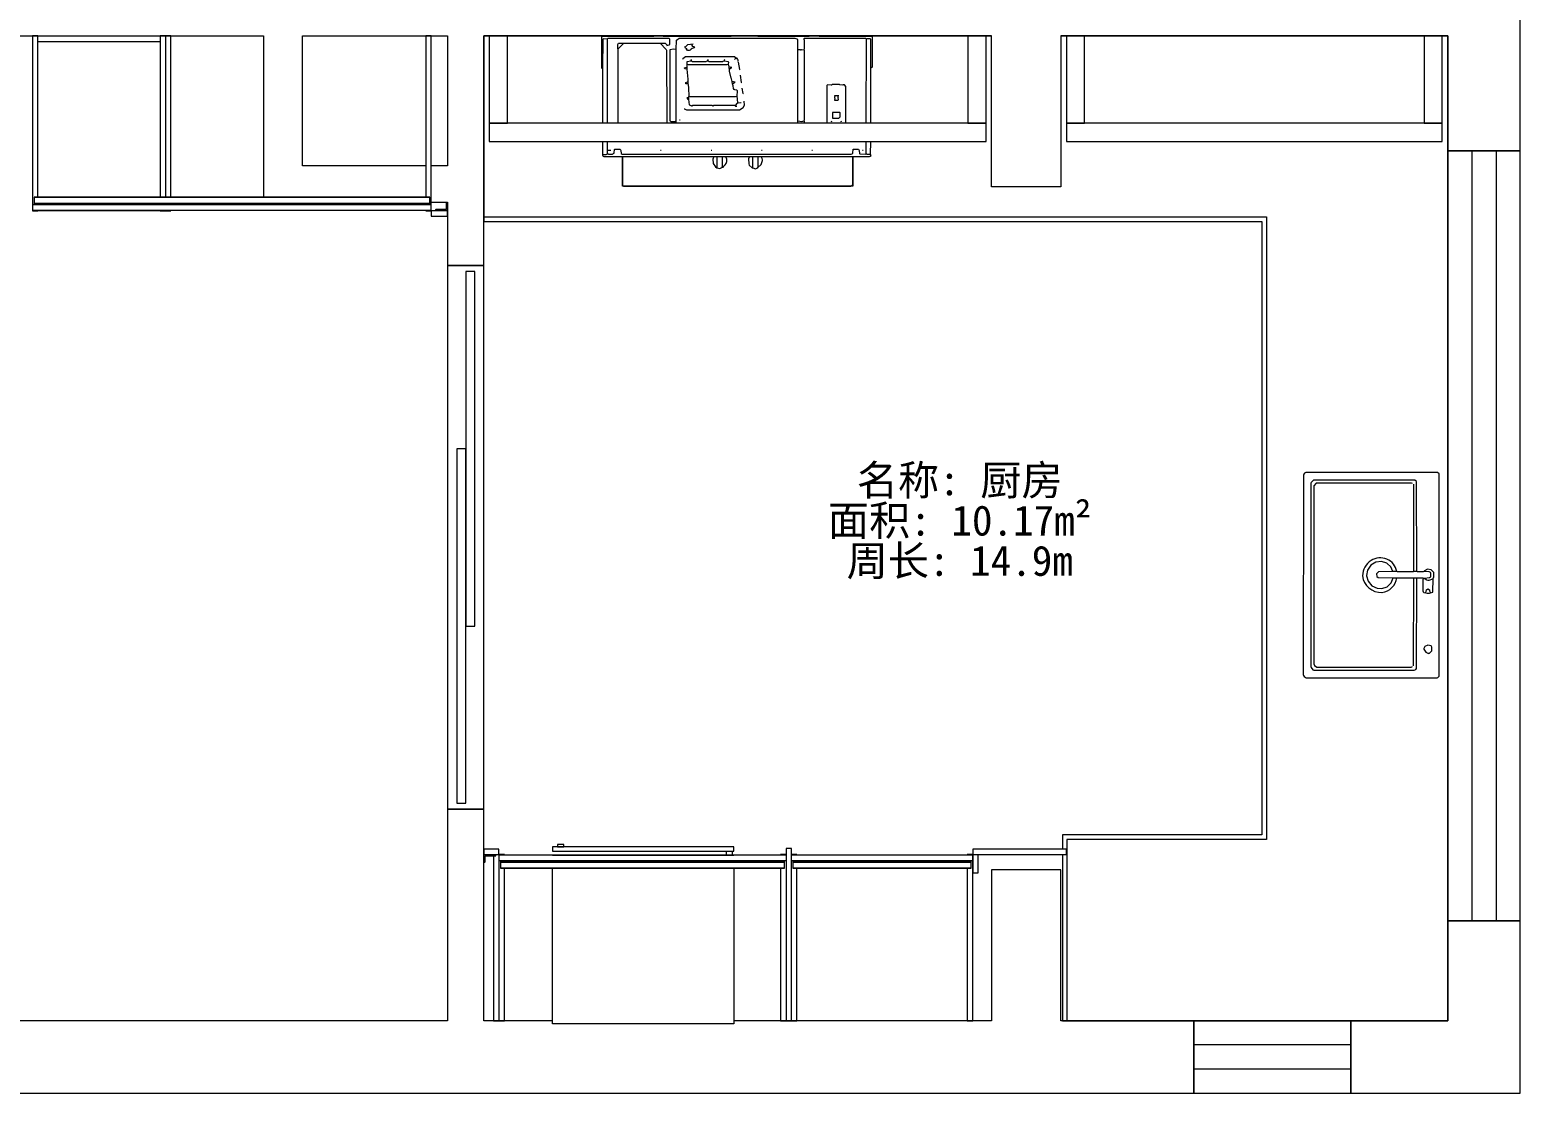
# Model space of a CAD drawing. Header units: millimetres. Extents: x 51796 to 66206, y 23248 to 37834.
# Drawn here: x 61273 to 66206, y 26893 to 30413 of the extents above; entities that cross this region are included whole.
import ezdxf

# ---------------------------------------------------------------- set-up
doc = ezdxf.new("R2010")
doc.units = ezdxf.units.MM
doc.header["$LTSCALE"] = 1000
doc.linetypes.add('ACAD_ISO07W100', pattern=[3, 0, -3])
for name, color, linetype, lineweight in [('BS-非承重墙', 255, 'CONTINUOUS', 13), ('DS-定制五金', 2, 'CONTINUOUS', 13), ('DS-定制台面', 4, 'CONTINUOUS', 13), ('DS-定制柜体', 4, 'CONTINUOUS', 13), ('DS-电器', 4, 'CONTINUOUS', 13), ('DS-门窗', 255, 'CONTINUOUS', 13), ('SH-文字标注', 2, 'CONTINUOUS', 13)]:
    doc.layers.add(name, color=color, linetype=linetype, lineweight=lineweight)
doc.styles.add('T_14_SimSun', font='', dxfattribs={"height": 125})
doc.styles.get('T_14_SimSun').set_extended_font_data('SimSun')

# ---------------------------------------------------------------- blocks, each defined once
blk = doc.blocks.new('ARCHITECTURE_297a8d36484a726db84e6471e118b054_82538b70600647929502c6bb6423f347')
at = {"layer": 'DS-门窗', "color": 8, "linetype": 'Continuous'}
for p, q in [((3775, -908), (3655, -908)), ((3655, -908), (3655, -2708)), ((3775, -2708), (3775, -908)), ((3655, -2708), (3775, -2708))]:
    blk.add_line(p, q, dxfattribs=at)
blk = doc.blocks.new('DOOR_faa67762d33bd32d73e0d1cabc2d6360_d01cc54c234b42ada8ae57349885f7fc')
at = {"layer": 'DS-门窗', "color": 60, "linetype": 'Continuous'}
for p, q in [((3775, -908), (3655, -908)), ((3655, -908), (3655, -2708)), ((3745, -928), (3715, -928)), ((3715, -928), (3715, -2101.3)), ((3745, -2101.3), (3745, -928)), ((3775, -2708), (3775, -908)), ((3715, -1514.7), (3685, -1514.7)), ((3685, -1514.7), (3685, -2688)), ((3715, -2688), (3715, -1514.7)), ((3715, -2101.3), (3745, -2101.3)), ((3655, -2708), (3775, -2708)), ((3685, -2688), (3715, -2688))]:
    blk.add_line(p, q, dxfattribs=at)
blk = doc.blocks.new('CUMSTOM_a71d953df61382ae56deecf399d9a329_a3a4a9ce98674284ae85eb608491d9569f7c4446-f0e5-49e9-980f-77b418fdae54')
at = {"layer": 'DS-门窗', "color": 60, "linetype": 'Continuous'}
for p, q in [((6125.00025, -3408), (6125.00025, -3648)), ((6644.99975, -3648), (6644.99975, -3408)), ((6644.99975, -3488), (6125.00025, -3488)), ((6644.99975, -3568), (6125.00025, -3568)), ((6125.00025, -3648), (6644.99975, -3648))]:
    blk.add_line(p, q, dxfattribs=at)
blk = doc.blocks.new('CUMSTOM_c12c281b55db85358950fe389fbfdccb_a321b8aa7cc24fa68e679ab8e99421a17b7f139a-045b-47c1-bff3-6260331341ab')
at = {"layer": 'DS-门窗', "color": 60, "linetype": 'Continuous'}
for p, q in [((7205, -528.1), (6965, -528.1)), ((7045, -528.1), (7045, -3077.5)), ((7125, -528.1), (7125, -3077.5)), ((7205, -3077.5), (7205, -528.1)), ((6965, -3077.5), (7205, -3077.5))]:
    blk.add_line(p, q, dxfattribs=at)
blk = doc.blocks.new('CUMSTOM_0509d531e73d86f7bbf4f1f274f07175_13f044e5f8224932a8d7ebe7af47588f')
at = {"layer": 'DS-定制柜体', "color": 134, "linetype": 'Continuous'}
for p, q in [((6965, -1159), (6965, -1159)), ((6965, -1547), (6965, -1547))]:
    blk.add_line(p, q, dxfattribs=at)
blk = doc.blocks.new('CUMSTOM_0754e46642135ef27e266944d2520e7d_89340a3fb96a446b97e79df1e114fb11')
at = {"layer": 'DS-定制柜体', "color": 134, "linetype": 'Continuous'}
for p, q in [((6965, -2858), (6965, -2858)), ((6405, -3408), (6405, -3408)), ((6423, -3408), (6423, -3408)), ((6947, -3408), (6947, -3408))]:
    blk.add_line(p, q, dxfattribs=at)
at = {"layer": 'DS-定制柜体', "color": 251, "linetype": 'Continuous'}
for p, q in [((6965, -2879), (6965, -2879)), ((6965, -2881.5), (6965, -2881.5)), ((6965, -2883.3), (6965, -2883.3)), ((6965, -2884), (6965, -2884))]:
    blk.add_line(p, q, dxfattribs=at)
blk = doc.blocks.new('CUMSTOM_43b3b0f5eb890e5c4cd4014746dcf0d2_feb9c54b9a454d7faa1ce9fbbd748d37')
at = {"layer": 'DS-定制柜体', "color": 134, "linetype": 'Continuous'}
for p, q in [((5703, -3408), (5703, -3408)), ((5721, -3408), (5721, -3408)), ((6285, -3408), (6285, -3408)), ((6303, -3408), (6303, -3408))]:
    blk.add_line(p, q, dxfattribs=at)
blk = doc.blocks.new('CUMSTOM_a5bb2e54f10267d712a3c01f57122444_459451eadaa54ec6bbfb5c4cb8b8187f')
at = {"layer": 'DS-定制柜体', "color": 134, "linetype": 'Continuous'}
for p, q in [((6965, -2413), (6965, -2413)), ((6965, -2431), (6965, -2431)), ((6965, -2839), (6965, -2839)), ((6965, -2857), (6965, -2857))]:
    blk.add_line(p, q, dxfattribs=at)
blk = doc.blocks.new('CUMSTOM_f7a3957de8c07b231f88df8e0427984b_2eb33c46b5f84a8c8d0b0f7a4e4357fe')
at = {"layer": 'DS-定制柜体', "color": 134, "linetype": 'Continuous'}
for p, q in [((6321, -3408), (6321, -3408)), ((6729, -3408), (6729, -3408)), ((6747, -3408), (6747, -3408))]:
    blk.add_line(p, q, dxfattribs=at)
blk = doc.blocks.new('CUMSTOM_3c1ca60521659a5f1d5e26d2dec0e32c_9d316097793c42f9a73e2bfdb4b951b9')
at = {"layer": 'DS-定制柜体', "color": 134, "linetype": 'Continuous'}
for p, q in [((6965, -697), (6965, -697)), ((6965, -715), (6965, -715)), ((6965, -1123), (6965, -1123)), ((6965, -1141), (6965, -1141))]:
    blk.add_line(p, q, dxfattribs=at)
blk = doc.blocks.new('CUMSTOM_e5c36dadc03166232a572562e0c93c21_491f0ae602884e22a8dff68fef7e2e54eb13333f-92f6-4b55-9a41-0537f65ba07c')
at = {"layer": 'DS-定制台面', "color": 134, "linetype": 'Continuous'}
for p, q in [((5455, -147), (3775, -147)), ((3775, -147), (3775, -747)), ((5455, -647), (5455, -147)), ((6965, -147), (5685, -147)), ((5685, -147), (5685, -647)), ((6965, -3408), (6965, -147)), ((4233.6, -645.3), (4233.6, -547.2)), ((4996.4, -547.2), (4996.4, -645.3)), ((4996.4, -645.3), (4233.6, -645.3)), ((5685, -647), (5455, -647)), ((3775, -747), (3775, -762)), ((3775, -747), (6365, -747)), ((3775, -762), (6350, -762)), ((6350, -762), (6350, -2793)), ((6365, -747), (6365, -2808)), ((6350, -2793), (5690, -2793)), ((5690, -2793), (5690, -2840)), ((6365, -2808), (5705, -2808)), ((5705, -2808), (5705, -3408)), ((5690, -2858), (5690, -3408)), ((5690, -3408), (5705, -3408)), ((5705, -3408), (6965, -3408))]:
    blk.add_line(p, q, dxfattribs=at)
blk = doc.blocks.new('LEGEND_b36fb1a49617c68b16babca496f9f964_8ae279bf8b5e48b19da0661ebde402b1505fbfe4-ba87-47f4-99c6-3167b0b44801')
at = {"color": 7, "linetype": 'ACAD_ISO07W100', "ltscale": 24}
blk.add_wipeout([(438.8, 646.4), (446.8, 650.4), (1034.8, 650.4), (1039.8, 643.4), (1039.8, 97.4), (1032.8, 92.4), (468.8, 92.4), (463.7, 84.4), (471.8, 79.4), (1035.8, 79.4), (1039.7, 71.4), (1034.8, 64.4), (1026.8, 64.4), (1018.8, 56.4), (1006.8, 56.4), (998.8, 63.4), (990.8, 64.4), (444.8, 64.4), (439.8, 71.4), (443.8, 81.4), (443.8, 91.4), (438.8, 99.4), (438.8, 99.4)], dxfattribs=at).dxf.layer = 'DS-电器'
at = {"layer": 'DS-电器', "color": 134, "linetype": 'Continuous'}
for p, q in [((439, 135.6), (439, 650.1)), ((439, 650.1), (1039.6, 650.1)), ((1039.6, 650.1), (1039.6, 135.6)), ((439, 134.6), (439, 134.6)), ((439, 114.8), (439, 114.8)), ((439, 113.8), (439, 113.8)), ((439, 110.2), (439, 110.2)), ((1039.6, 134.6), (1039.6, 134.6)), ((1039.6, 114.8), (1039.6, 114.8)), ((1039.6, 113.8), (1039.6, 113.8)), ((1039.6, 110.2), (1039.6, 110.2)), ((439, 92), (439, 92.2)), ((1039.6, 92), (439, 92)), ((443.9, 92), (443.9, 79.2)), ((463.9, 92), (463.9, 79.2)), ((1039.6, 92.2), (1039.6, 92))]:
    blk.add_line(p, q, dxfattribs=at)
at = {"layer": 'DS-电器', "color": 134, "linetype": 'Continuous', "flags": 128}
for points in [[(1039.6, 64.2), (1039.6, 79.2), (439.6, 79.2), (439.6, 64.2), (1039.6, 64.2)], [(1022.5, 64.2), (1002, 64.2), (1002, 56.6), (1022.5, 56.6), (1022.5, 64.2)]]:
    blk.add_lwpolyline(points, dxfattribs=at)
blk = doc.blocks.new('LEGEND_d79f966125fac5bf4ca13ca8b492df12_72cc90c0ff014603918d382d3b0fbd90')
at = {"layer": 'DS-定制五金', "color": 134, "linetype": 'Continuous', "flags": 128}
for points in [[(701, 28), (701, 461), (699.8, 462.9), (695, 468), (26, 468), (21, 462), (21, 27), (23, 23), (26.9, 20.8), (30, 19.5), (690, 19)], [(417, 447), (372, 447.5), (367, 450), (352, 450), (343.1, 441.8), (341, 429.8), (346.6, 419), (349, 417)], [(371, 419), (372, 420), (375.8, 425.1), (376.2, 425.9), (378, 430), (378, 435), (373, 447)], [(419, 424), (410, 426), (406, 430.8), (409.3, 436.2), (412.9, 436.4), (419, 439), (417, 447)], [(620, 433), (619.3, 434.1), (619, 436), (611, 444), (599, 444), (595, 441), (592.2, 430.5), (597.2, 420.9), (604.1, 417.3), (606, 417), (616.1, 423.3), (620, 433)], [(349, 394), (346.1, 393.6), (51, 392.5), (46, 387), (46, 53), (54.2, 44.8), (56, 44), (664, 44), (666.9, 45.3), (674.8, 51.1), (676, 54), (676, 385), (673, 391), (670, 392.5), (370, 394)], [(349, 315), (350.5, 267), (356.8, 261), (365.4, 262.1), (369.2, 266.9), (370, 316), (370, 328), (370, 384), (370, 394), (370, 414), (371, 415), (371, 419), (369.2, 436.1), (367, 439), (365, 440), (354, 440), (352, 439), (350.5, 435), (349, 417), (350, 415), (350, 396), (349, 394), (349, 384.1), (349, 384)], [(371, 415), (373.9, 414.6), (375, 414), (413, 414), (416, 415), (418, 417), (419, 424), (421, 428), (421, 436), (419, 439)], [(58, 380), (56, 377), (56, 62), (65, 54), (655, 54), (659.9, 56.2), (666, 64), (666, 375), (664.6, 377.8), (663, 380)], [(60, 383), (345, 383.5), (349, 384), (350, 382), (350, 330), (349, 328), (349.3, 316), (349, 315), (333.3, 308.6), (322.1, 295.7), (321.8, 295.1), (316.2, 277), (318.5, 258.2), (328.3, 241.9), (343.9, 231.1), (362.5, 227.6), (363.1, 227.6), (381.4, 233.2), (396, 245.8), (404.3, 263.1), (405.4, 278.1), (399.5, 295.6), (386.9, 309.1), (370, 316)], [(661, 383), (370, 384)]]:
    blk.add_lwpolyline(points, dxfattribs=at)
at = {"layer": 'DS-定制五金', "color": 134, "linetype": 'Continuous'}
for centre, radius, start, end in [((359.2, 273.2), 55.7, 100.5036, 212.6361), ((362, 272.2), 56.4, 6.9526, 81.8661), ((357.4, 275.5), 60.7, 275.3174, 3.3327), ((363.8, 276.3), 61.3, 212.7253, 269.254), ((686.3, 34.7), 16.1, 283.1044, 335.4744)]:
    blk.add_arc(centre, radius, start, end, dxfattribs=at)
blk = doc.blocks.new('CUMSTOM_0a885b67dc7c96bf6b0fecf32b780398_23a7ec34c8fb4741b7e9423c4b648200')
at = {"layer": 'DS-定制柜体', "color": 134, "linetype": 'Continuous'}
for p, q in [((6965, -1565), (6965, -1565)), ((6965, -1583), (6965, -1583)), ((6965, -2397), (6965, -2397)), ((6965, -2415), (6965, -2415))]:
    blk.add_line(p, q, dxfattribs=at)
at = {"layer": 'DS-定制五金', "color": 7, "yscale": 1.002227171492205, "rotation": 270}
blk.add_blockref('LEGEND_d79f966125fac5bf4ca13ca8b492df12_72cc90c0ff014603918d382d3b0fbd90', (6468, -1572), dxfattribs=at)
blk = doc.blocks.new('CUMSTOM_ff18bcb5280e4c23826705410cd7f095_7b2720bad3ee4801914c474effc70858')
at = {"layer": 'DS-定制柜体', "color": 134, "linetype": 'Continuous'}
for p, q in [((3807, -2858), (3807, -2858)), ((3807, -2862.6), (3807, -3408)), ((3807, -3408), (3825, -3408))]:
    blk.add_line(p, q, dxfattribs=at)
blk = doc.blocks.new('LEGEND_fc8430a994799b22038affbb705e9a40_a10059b3a96b455db8bf5a0bcd7f0df2')
at = {"layer": 'DS-定制柜体', "color": 134, "linetype": 'Continuous'}
for p, q in [((21, 116.2), (21, 21)), ((323.9, 116.2), (320, 108)), ((320, 108), (320.9, 93.6)), ((335, 79), (335, 116.2)), ((352, 84), (352, 116.2)), ((364, 113), (360.8, 116.2)), ((366.3, 107.1), (364, 113)), ((367, 106), (366.3, 107.1)), ((441.8, 116.2), (438, 109)), ((438, 109), (439.2, 92.5)), ((453, 79), (453, 116.2)), ((470, 84), (470, 116.2)), ((481, 114), (478.8, 116.2)), ((480.2, 89.6), (485, 103.6)), ((483.2, 110.1), (481, 114)), ((485, 105), (483.2, 110.1)), ((485, 103.6), (485, 105)), ((784, 24), (784, 116.2)), ((320.9, 93.6), (329.2, 81.9)), ((329.2, 81.9), (333.1, 79.3)), ((333.1, 79.3), (335, 79)), ((335, 79), (343.6, 76.4)), ((343.6, 76.4), (350, 80)), ((350, 80), (352, 84)), ((439.2, 92.5), (441, 88)), ((462, 76), (465.9, 78.2)), ((465.9, 78.2), (469, 80)), ((469, 80), (480.2, 89.6)), ((469, 80), (470, 84)), ((21, 21), (23, 19)), ((23, 19), (25, 18.5)), ((25, 18.5), (777, 18)), ((777, 18), (778.9, 19.2)), ((778.9, 19.2), (784, 24))]:
    blk.add_line(p, q, dxfattribs=at)
at = {"layer": 'DS-定制柜体', "color": 134, "linetype": 'Continuous', "flags": 128}
blk.add_lwpolyline([(441, 88), (450, 79), (453, 79), (462, 76)], dxfattribs=at)
at = {"layer": 'DS-定制柜体', "color": 134, "linetype": 'Continuous'}
for centre, major_axis, start_param, end_param in [((342, 104.1), (0, 25), 3.781976, 4.789547), ((350.7, 87), (0, 7), 3.047551, 4.273927)]:
    blk.add_ellipse(centre, major_axis=major_axis, ratio=1, start_param=start_param, end_param=end_param, dxfattribs=at)
blk = doc.blocks.new('LEGEND_dc261b70e6e41391764f3148a860e9a1_39ac17d5726b437ea3024950aa83b97e')
at = {"layer": 'DS-定制柜体', "color": 134, "linetype": 'Continuous'}
for p, q in [((25, 408), (24, 310)), ((27.5, 408.9), (25, 408)), ((39, 408), (27.5, 408.9)), ((41, 410), (39, 408)), ((40, 407), (39, 408)), ((40, 129.1), (40, 407)), ((243, 410), (41, 410)), ((244.1, 409.2), (243, 410)), ((246, 408), (244.1, 409.2)), ((246, 390), (246, 408)), ((267, 403), (266.2, 373.9)), ((268, 404), (267, 403)), ((269.3, 403.8), (268, 404)), ((274.7, 407.1), (269.3, 403.8)), ((276, 410), (274.7, 407.1)), ((661, 410), (276, 410)), ((668.1, 407.2), (661, 410)), ((670, 406), (668.1, 407.2)), ((670, 372), (670, 406)), ((691, 410), (690, 409)), ((690, 409), (690, 406)), ((690, 406), (691, 405)), ((894, 410), (691, 410)), ((691, 405), (691, 374)), ((897, 408), (894, 410)), ((896.5, 129.1), (897, 408)), ((898, 409), (897, 408)), ((909, 409), (898, 409)), ((912, 407), (909, 409)), ((912, 312), (912, 407)), ((74, 389), (74.7, 390.1)), ((74, 376), (74, 389)), ((75, 375), (74, 376)), ((74.7, 390.1), (77, 394)), ((75.5, 129.1), (75, 375)), ((77, 394), (231, 394)), ((215, 394), (234.8, 372.8)), ((231, 394), (236, 389)), ((234.8, 372.8), (235.5, 371)), ((235.5, 371), (236, 129.1)), ((236, 389), (237, 387)), ((237, 387), (244.6, 388.4)), ((244.6, 388.4), (246, 390)), ((266.2, 373.9), (266, 373)), ((266, 373), (266, 137)), ((670, 137), (670, 372)), ((691, 374), (690, 372)), ((690, 372), (691, 371)), ((691, 371), (691, 139)), ((24, 310), (24, 129.1)), ((911.4, 129.1), (912, 312)), ((767, 255), (766, 254)), ((766, 254), (766, 129.1)), ((768, 256), (767, 255)), ((781, 255), (768, 256)), ((782.1, 255.7), (781, 255)), ((785, 257), (782.1, 255.7)), ((808, 257), (785, 257)), ((808.6, 256.6), (808, 257)), ((819, 255), (808.6, 256.6)), ((820, 256), (819, 255)), ((825, 256), (820, 256)), ((829, 251), (825, 256)), ((829, 129.1), (829, 251)), ((266, 137), (266.2, 129.1)), ((670, 129.1), (670, 137)), ((670, 137), (683.8, 135.2)), ((683.8, 135.2), (690, 137)), ((691, 139), (690, 137)), ((690, 137), (691, 136)), ((691, 136), (691, 129.1)), ((24, 69.2), (24, 26)), ((40, 40), (40, 69.2)), ((896.3, 29.9), (896.4, 69.2)), ((911, 26), (911.2, 69.2)), ((24, 26), (36.2, 26.1)), ((36.2, 26.1), (40, 28)), ((40, 28), (40, 40)), ((40, 28), (42.9, 27.6)), ((42.9, 27.6), (44, 27)), ((44, 27), (57, 27)), ((57, 27), (58.1, 27.7)), ((58.1, 27.7), (62, 30)), ((62, 30), (62.5, 31)), ((62.5, 31), (63, 42)), ((63, 42), (64, 43)), ((64, 43), (82, 43)), ((82, 43), (84.5, 39)), ((84.5, 39), (85, 29)), ((85, 29), (89, 27)), ((89, 27), (847, 27)), ((847, 27), (849.9, 28.3)), ((849.9, 28.3), (852, 30)), ((852, 30), (853, 43)), ((853, 43), (871, 43)), ((871, 43), (873.5, 39)), ((873.5, 39), (874, 29)), ((874, 29), (875, 28)), ((875, 28), (893.5, 27.5)), ((893.5, 27.5), (896, 28)), ((896, 28), (896.3, 29.9))]:
    blk.add_line(p, q, dxfattribs=at)
at = {"layer": 'DS-定制柜体', "color": 134, "linetype": 'Continuous', "flags": 128}
for points in [[(24, 310), (23, 310), (21, 312), (21, 417), (193, 417.5), (197, 419), (222, 419), (224.9, 417.7), (226, 417), (450, 417), (454, 419), (534, 419), (538, 417), (708, 417), (712, 419), (737, 419), (741, 417.5), (915, 417), (916, 416), (916, 315), (912, 312)], [(75, 375), (76, 376), (93, 393), (93, 394)], [(266, 373), (257, 374), (247.8, 371.8), (247, 372), (246, 371), (246, 137), (248.9, 135.7), (250, 135), (263, 135), (266, 137)], [(461, 349), (298, 349), (289.2, 342.3), (288, 340)], [(301, 371), (302, 372), (304, 375), (298, 378), (296.6, 382.1), (299.9, 383.3)], [(299.9, 383.3), (303.2, 386.9), (306, 389.5), (324, 392)], [(326.9, 379.2), (329, 381), (323, 383), (320, 386), (320, 391)], [(465.9, 343.4), (467, 344), (461, 349)], [(670, 372), (672, 373), (678, 373), (679, 372), (681, 372), (682, 373), (690, 372)], [(303, 308), (297, 309), (295, 311), (295, 313), (303, 315), (303, 308), (306.5, 275.3), (306.5, 274), (306, 266), (306, 260)], [(441, 325), (442, 331), (440, 333), (427, 335), (422.1, 333.6), (421, 333), (377, 333), (373.1, 334.4), (372, 335), (367.1, 333.6), (366, 333), (322, 333), (318.1, 334.4), (317, 335), (303, 333), (303, 325), (303, 315)], [(303, 325), (307, 324), (436, 324), (441, 325)], [(317, 335), (317, 339), (319, 340)], [(372, 335), (372, 339), (374, 340)], [(427, 335), (427, 339), (429, 340)], [(452, 314), (451, 314), (443, 316), (441.1, 324.9), (441, 325)], [(450.4, 276.1), (449.6, 278.9), (444.4, 302.1), (444, 309), (443, 310), (443, 316)], [(444, 309), (445.9, 310.2), (451, 314)], [(477, 306), (478, 307), (474, 331)], [(306, 260), (299, 260), (299, 264), (305.1, 265.8), (306, 266)], [(306, 260), (307.2, 257.9), (308.5, 245), (309, 219), (308, 216)], [(463, 265), (462, 265), (453, 267), (450.4, 276.1)], [(454, 260), (453, 267)], [(470, 237), (468, 239), (462.1, 239.4), (459, 240.7), (457.6, 243.9), (455.6, 252.9), (454, 260), (462, 265)], [(483, 263), (484, 264), (480, 288)], [(294, 177), (294.9, 176.8), (302, 174), (477, 174), (488.9, 180.9), (494, 189), (492, 202)], [(304, 215), (308, 216), (308, 208)], [(308, 208), (310.5, 190.3), (319.1, 187.2), (320, 187), (321, 188), (322, 189), (386, 189), (390, 187)], [(309, 219), (313, 218), (464, 218), (469, 219), (470, 237)], [(390, 187), (392, 189), (461, 189), (464, 188), (470.5, 195.9), (471, 198), (469, 219)], [(471, 198), (474, 197), (481.1, 197.7), (483, 198)], [(488, 227), (489, 228), (486, 245)], [(806, 220), (792, 220), (791, 219), (792.4, 216.8), (791, 215), (791, 213), (792.4, 210.8), (791, 206), (803, 206), (805, 208), (803.9, 212.9), (805, 214)], [(805, 214), (804, 215), (804, 220)], [(805, 208), (806, 208)], [(320, 185), (320, 187)], [(390, 185), (390, 187)], [(468, 185), (465, 185), (464, 186), (464, 188)], [(806, 146), (810, 150), (810, 164), (809, 165), (785, 165), (785, 146), (806, 146)], [(279, 141), (281, 141)], [(780, 135), (784, 136)], [(813, 135), (816, 136)], [(28, 19), (907, 19), (909.9, 20.3), (913, 23), (911, 26), (899.5, 26.2), (896, 28)], [(40, 40), (51, 40)], [(216, 40), (218, 40)], [(383, 40), (385, 40)], [(550, 40), (552, 40)], [(717, 40), (719, 40)], [(884, 40), (886, 40)]]:
    blk.add_lwpolyline(points, dxfattribs=at)
at = {"layer": 'DS-定制柜体', "color": 134, "linetype": 'Continuous'}
for centre, major_axis, start_param, end_param in [((308.5, 386.4), (0, 15.8), 2.716932, 3.566254), ((330.7, 359.5), (0, 20.1), 0.190613, 0.897625), ((466.8, 334.9), (0, 8.52), 0.105615, 0.926236), ((468, 342), (0, 2.24), 4.781245, 6.746833), ((462.1, 334.8), (0, 11), 4.636087, 5.443492), ((307.9, 212.6), (0, 4.56), 1.006064, 3.173821), ((29, 24.2), (0, 5.32), 1.2295, 2.950385)]:
    blk.add_ellipse(centre, major_axis=major_axis, ratio=1, start_param=start_param, end_param=end_param, dxfattribs=at)
blk = doc.blocks.new('CUMSTOM_d0bb0e435c6f3bf98c1c8bc589c1162c_24abd253d545416a87891757309f43cc')
at = {"layer": 'DS-定制柜体', "color": 7, "yscale": 1.00048}
blk.add_blockref('LEGEND_dc261b70e6e41391764f3148a860e9a1_39ac17d5726b437ea3024950aa83b97e', (4144, -566.2), dxfattribs=at)
at = {"layer": 'DS-定制柜体', "color": 7, "xscale": 0.9996304062909567, "yscale": 0.9990872483221476}
blk.add_blockref('LEGEND_fc8430a994799b22038affbb705e9a40_a10059b3a96b455db8bf5a0bcd7f0df2', (4212.6, -663.3), dxfattribs=at)
blk = doc.blocks.new('CUMSTOM_d2129fa2a187e0f3f2f113f0c4ad39de_2cbe15780ee24b759c3f4acd97a9a123')
at = {"layer": 'DS-定制柜体', "color": 255, "linetype": 'Continuous'}
for p, q in [((5703, -147), (5703, -437)), ((5763, -147), (5703, -147)), ((5763, -437), (5763, -147)), ((6887, -147), (6887, -437)), ((6947, -147), (6887, -147)), ((6947, -437), (6947, -147)), ((6947, -437), (5703, -437)), ((5703, -437), (5703, -497)), ((5703, -437), (5763, -437)), ((6887, -437), (6947, -437)), ((6947, -497), (6947, -437)), ((5703, -497), (6947, -497))]:
    blk.add_line(p, q, dxfattribs=at)
blk = doc.blocks.new('CUMSTOM_f9fc32c2032ab6ba43eeb12490928d62_6ef2890ac0f842198410aa625c1d6b1b')
at = {"layer": 'DS-定制柜体', "color": 255, "linetype": 'Continuous'}
for p, q in [((3793, -147), (3793, -437)), ((3853, -147), (3793, -147)), ((3853, -437), (3853, -147)), ((5377, -147), (5377, -437)), ((5437, -147), (5377, -147)), ((5437, -437), (5437, -147)), ((5437, -437), (3793, -437)), ((3793, -437), (3793, -497)), ((3793, -437), (3853, -437)), ((5377, -437), (5437, -437)), ((5437, -497), (5437, -437)), ((3793, -497), (5437, -497))]:
    blk.add_line(p, q, dxfattribs=at)
blk = doc.blocks.new('CUMSTOM_be3c836514678b8dee1c1398254f5b82_e3b4ccade6e44436aa5e1af9962fa065')
at = {"layer": 'DS-定制柜体', "color": 134, "linetype": 'Continuous'}
for p, q in [((2299, -147), (2281, -147)), ((2281, -147), (2281, -727)), ((2299, -681.6), (2299, -147)), ((2721, -147), (2703, -147)), ((2703, -147), (2703, -681.6)), ((2703, -167), (2299, -167)), ((2299, -682.6), (2299, -682.6)), ((2703, -682.6), (2703, -682.6)), ((2281, -727), (2299, -727)), ((2299, -702.4), (2299, -702.4)), ((2299, -703.4), (2299, -703.4)), ((2299, -707), (2299, -707)), ((2299, -727), (2299, -725)), ((2299, -726), (2703, -726)), ((2703, -702.4), (2703, -702.4)), ((2703, -703.4), (2703, -703.4)), ((2703, -707), (2703, -707)), ((2703, -725), (2703, -727)), ((2703, -727), (2721, -727))]:
    blk.add_line(p, q, dxfattribs=at)
blk = doc.blocks.new('CUMSTOM_9102517345b5d4893c435da56dc51303_bac587c585084b8d96a22989a5014c1d')
at = {"layer": 'DS-定制柜体', "color": 134, "linetype": 'Continuous'}
for p, q in [((2739, -147), (2721, -147)), ((2721, -147), (2721, -681.6)), ((2739, -681.6), (2739, -147)), ((3601, -147), (3583, -147)), ((3583, -147), (3583, -681.6)), ((3601, -727), (3601, -147)), ((2721, -682.6), (2721, -682.6)), ((2739, -682.6), (2739, -682.6)), ((3583, -682.6), (3583, -682.6)), ((2721, -702.4), (2721, -702.4)), ((2721, -703.4), (2721, -703.4)), ((2721, -707), (2721, -707)), ((2721, -725), (2721, -727)), ((2721, -727), (2739, -727)), ((2739, -702.4), (2739, -702.4)), ((2739, -703.4), (2739, -703.4)), ((2739, -707), (2739, -707)), ((2739, -727), (2739, -725)), ((3583, -702.4), (3583, -702.4)), ((3583, -703.4), (3583, -703.4)), ((3583, -707), (3583, -707)), ((3583, -725), (3583, -727)), ((3583, -727), (3601, -727))]:
    blk.add_line(p, q, dxfattribs=at)
blk = doc.blocks.new('CUMSTOM_b88516ca80ed73e51e02385d7144f44c_a97911a51eed40a39c08c3334b286fca')
at = {"layer": 'DS-定制柜体', "color": 134, "linetype": 'Continuous'}
for p, q in [((4811, -2858), (4793, -2858)), ((4811, -2860), (4811, -2858)), ((5375, -2858), (5375, -2860)), ((5393, -2858), (5375, -2858)), ((5393, -3408), (5393, -2858)), ((4811, -2878), (4811, -2878)), ((4811, -2881.6), (4811, -2881.6)), ((4811, -2882.6), (4811, -2882.6)), ((4811, -2902.4), (4811, -2902.4)), ((4811, -3408), (4811, -2903.4)), ((5375, -2878), (5375, -2878)), ((5375, -2881.6), (5375, -2881.6)), ((5375, -2882.6), (5375, -2882.6)), ((5375, -2902.4), (5375, -2902.4)), ((5375, -2903.4), (5375, -3408)), ((4793, -3408), (4811, -3408)), ((5375, -3408), (5393, -3408))]:
    blk.add_line(p, q, dxfattribs=at)
blk = doc.blocks.new('CUMSTOM_8db8779872bb63a88f25d9a7c8d38d59_799783b4ac6546b7bd254c42e4e5d631')
at = {"layer": 'DS-定制柜体', "color": 255, "linetype": 'Continuous'}
for p, q in [((3825, -2858), (3825, -3408)), ((3843, -2858), (3825, -2858)), ((3843, -2860), (3843, -2858)), ((4757, -2858), (4757, -2860)), ((4775, -2858), (4757, -2858)), ((3843, -2878), (3843, -2878)), ((3843, -2881.6), (3843, -2881.6)), ((3843, -2882.6), (3843, -2882.6)), ((3843, -2902.4), (3843, -2902.4)), ((3843, -3408), (3843, -2903.4)), ((4757, -2878), (4757, -2878)), ((4757, -2881.6), (4757, -2881.6)), ((4757, -2882.6), (4757, -2882.6)), ((4757, -2902.4), (4757, -2902.4)), ((4757, -2903.4), (4757, -3408)), ((3825, -3408), (3843, -3408)), ((4757, -3408), (4775, -3408))]:
    blk.add_line(p, q, dxfattribs=at)
blk = doc.blocks.new('CUMSTOM_d27127dc43873896d848f73aeb9e8bda_0bfaa95eb670458294bf9d9a19ac3074')
at = {"layer": 'DS-定制柜体', "color": 255, "linetype": 'Continuous'}
for p, q in [((4775, -2860), (3825, -2860)), ((3825, -2860), (3825, -2878)), ((3825, -2878), (4775, -2878)), ((3830, -2878), (3830, -2881.6)), ((3830, -2881.6), (3830, -2882.6)), ((3830, -2881.6), (4770, -2881.6)), ((3830, -2882.6), (3830, -2902.4)), ((3830, -2882.6), (4770, -2882.6)), ((3830, -2902.4), (3830, -2903.4)), ((3830, -2902.4), (4770, -2902.4)), ((3830, -2903.4), (4770, -2903.4)), ((4770, -2881.6), (4770, -2878)), ((4770, -2882.6), (4770, -2881.6)), ((4770, -2902.4), (4770, -2882.6)), ((4770, -2903.4), (4770, -2902.4))]:
    blk.add_line(p, q, dxfattribs=at)
blk = doc.blocks.new('CUMSTOM_80c3d95253e2ad2828fc1f975050fc1a_2eb60e9db21345f3acceb0d05e3c84e3')
at = {"layer": 'DS-定制柜体', "color": 255, "linetype": 'Continuous'}
for p, q in [((5393, -2860), (4793, -2860)), ((4793, -2878), (5393, -2878)), ((4798, -2878), (4798, -2881.6)), ((4798, -2881.6), (4798, -2882.6)), ((4798, -2881.6), (5388, -2881.6)), ((4798, -2882.6), (4798, -2902.4)), ((4798, -2882.6), (5388, -2882.6)), ((4798, -2902.4), (4798, -2903.4)), ((4798, -2902.4), (5388, -2902.4)), ((4798, -2903.4), (5388, -2903.4)), ((5388, -2881.6), (5388, -2878)), ((5388, -2882.6), (5388, -2881.6)), ((5388, -2902.4), (5388, -2882.6)), ((5388, -2903.4), (5388, -2902.4))]:
    blk.add_line(p, q, dxfattribs=at)
blk = doc.blocks.new('CUMSTOM_392bc305499df041eaf5c1a9cd1a1e41_7e0f4ffe64b54b2793b970c7a48849f7')
at = {"layer": 'DS-定制柜体', "color": 134, "linetype": 'Continuous'}
for p, q in [((4775, -2838), (4775, -3408)), ((4793, -2838), (4775, -2838)), ((4793, -3408), (4793, -2838)), ((4775, -3408), (4793, -3408))]:
    blk.add_line(p, q, dxfattribs=at)
blk = doc.blocks.new('CUMSTOM_5bc947cb9cb05bb7e07b786c45c79884_34b87b5355c3414f9bf2fc6a6c79000b')
at = {"layer": 'DS-定制柜体', "color": 134, "linetype": 'Continuous'}
for p, q in [((3655, -727), (3601, -727)), ((3601, -727), (3601, -745)), ((3616, -722.4), (3615, -723.4)), ((3615, -723.4), (3615, -727)), ((3650.4, -722.4), (3616, -722.4)), ((3651.4, -701.6), (3650.4, -702.6)), ((3650.4, -702.6), (3650.4, -722.4)), ((3655, -701.6), (3651.4, -701.6)), ((3655, -727), (3655, -701.6)), ((3655, -745), (3655, -727)), ((3601, -745), (3655, -745))]:
    blk.add_line(p, q, dxfattribs=at)
blk = doc.blocks.new('CUMSTOM_c451542571baa05f3c63f372b4c39e78_3320b3e85acf4a9a95a51d4ff71e4297')
at = {"layer": 'DS-定制柜体', "color": 255, "linetype": 'Continuous'}
for p, q in [((3596, -681.6), (2286, -681.6)), ((2286, -681.6), (2286, -682.6)), ((3596, -682.6), (2286, -682.6)), ((2286, -682.6), (2286, -702.4)), ((3596, -682.6), (3596, -681.6)), ((3596, -702.4), (3596, -682.6)), ((3601, -707), (2281, -707)), ((2281, -707), (2281, -725)), ((2281, -725), (3601, -725)), ((3596, -702.4), (2286, -702.4)), ((2286, -702.4), (2286, -703.4)), ((3596, -703.4), (2286, -703.4)), ((2286, -703.4), (2286, -707)), ((3596, -703.4), (3596, -702.4)), ((3596, -707), (3596, -703.4)), ((3601, -725), (3601, -707))]:
    blk.add_line(p, q, dxfattribs=at)
blk = doc.blocks.new('CUMSTOM_e416b4e40e0b50e8c504133f8c446d05_072e0966797d4140baf3080a8bd7756d')
at = {"layer": 'DS-定制柜体', "color": 134, "linetype": 'Continuous'}
for p, q in [((3825, -2840), (3775, -2840)), ((3775, -2840), (3775, -2858)), ((3775, -2858), (3775, -2883.4)), ((3775, -2858), (3825, -2858)), ((3815, -2861.6), (3815, -2858)), ((3825, -2858), (3825, -2840)), ((3775, -2883.4), (3778.6, -2883.4)), ((3778.6, -2883.4), (3779.6, -2882.4)), ((3779.6, -2882.4), (3779.6, -2862.6)), ((3779.6, -2862.6), (3814, -2862.6)), ((3814, -2862.6), (3815, -2861.6))]:
    blk.add_line(p, q, dxfattribs=at)
blk = doc.blocks.new('CUMSTOM_fe1cfea1af32a47c71f22bbf0080208f_f179d53e79a5453f8c5bee147eae20e5')
at = {"layer": 'DS-定制柜体', "color": 134, "linetype": 'Continuous'}
for p, q in [((5703, -2840), (5393, -2840)), ((5393, -2840), (5393, -2858)), ((5393, -2858), (5393, -2918)), ((5393, -2858), (5703, -2858)), ((5411, -2918), (5411, -2858)), ((5703, -2858), (5703, -2840)), ((5393, -2918), (5411, -2918))]:
    blk.add_line(p, q, dxfattribs=at)

msp = doc.modelspace()

# ---------------------------------------------------------------- linework, layer by layer
at = {"layer": 'BS-非承重墙', "color": 255, "linetype": 'Continuous'}
for p, q in [((66206, 30012.8), (66206, 30633.9)), ((59046, 30393.9), (62046, 30393.9)), ((62046, 30393.9), (62046, 29859.3)), ((62176, 30393.9), (62346, 30393.9)), ((62176, 29962.9), (62176, 30393.9)), ((62346, 30393.9), (62656, 30393.9)), ((62656, 30393.9), (62656, 29962.9)), ((62776, 30393.9), (64456, 30393.9)), ((62776, 29632.9), (62776, 30393.9)), ((64686, 30393.9), (65966, 30393.9)), ((65966, 30393.9), (65966, 30012.8)), ((65966, 30012.8), (66206, 30012.8)), ((65966, 30012.8), (65966, 27463.4)), ((66206, 27463.4), (66206, 30012.8)), ((62584.1, 29962.9), (62176, 29962.9)), ((62656, 29962.9), (62602, 29962.9)), ((62046, 29858.3), (62046, 29858.3)), ((62602, 29842.9), (62656, 29842.9)), ((62656, 29842.9), (62656, 29632.9)), ((62656, 29632.9), (62776, 29632.9)), ((62656, 27832.9), (62656, 27132.9)), ((62776, 27832.9), (62656, 27832.9)), ((62776, 27132.9), (62776, 27832.9)), ((64456, 27632.9), (64456, 27132.9)), ((64686, 27632.9), (64456, 27632.9)), ((64686, 27132.9), (64686, 27632.9)), ((65966, 27463.4), (65966, 27132.9)), ((66206, 27463.4), (65966, 27463.4)), ((66206, 26892.9), (66206, 27463.4)), ((62656, 27132.9), (59726, 27132.9)), ((64456, 27132.9), (62776, 27132.9)), ((65126, 27132.9), (64686, 27132.9)), ((65126, 26892.9), (65126, 27132.9)), ((65646, 27132.9), (65126, 27132.9)), ((65646, 27132.9), (65646, 26892.9)), ((65966, 27132.9), (65646, 27132.9)), ((59966, 26892.9), (65126, 26892.9)), ((65126, 26892.9), (65646, 26892.9)), ((65646, 26892.9), (65966, 26892.9)), ((65966, 26892.9), (66206, 26892.9))]:
    msp.add_line(p, q, dxfattribs=at)

# ---------------------------------------------------------------- block references
at = {"layer": 'DS-定制台面', "color": 7}
msp.add_blockref('CUMSTOM_e5c36dadc03166232a572562e0c93c21_491f0ae602884e22a8dff68fef7e2e54eb13333f-92f6-4b55-9a41-0537f65ba07c', (59001, 30540.9), dxfattribs=at)
at = {"layer": 'DS-定制柜体', "color": 7}
for name in ['CUMSTOM_be3c836514678b8dee1c1398254f5b82_e3b4ccade6e44436aa5e1af9962fa065', 'CUMSTOM_9102517345b5d4893c435da56dc51303_bac587c585084b8d96a22989a5014c1d', 'CUMSTOM_f9fc32c2032ab6ba43eeb12490928d62_6ef2890ac0f842198410aa625c1d6b1b', 'CUMSTOM_d0bb0e435c6f3bf98c1c8bc589c1162c_24abd253d545416a87891757309f43cc', 'CUMSTOM_d2129fa2a187e0f3f2f113f0c4ad39de_2cbe15780ee24b759c3f4acd97a9a123', 'CUMSTOM_c451542571baa05f3c63f372b4c39e78_3320b3e85acf4a9a95a51d4ff71e4297', 'CUMSTOM_5bc947cb9cb05bb7e07b786c45c79884_34b87b5355c3414f9bf2fc6a6c79000b', 'CUMSTOM_3c1ca60521659a5f1d5e26d2dec0e32c_9d316097793c42f9a73e2bfdb4b951b9', 'CUMSTOM_0509d531e73d86f7bbf4f1f274f07175_13f044e5f8224932a8d7ebe7af47588f', 'CUMSTOM_0a885b67dc7c96bf6b0fecf32b780398_23a7ec34c8fb4741b7e9423c4b648200', 'CUMSTOM_a5bb2e54f10267d712a3c01f57122444_459451eadaa54ec6bbfb5c4cb8b8187f', 'CUMSTOM_e416b4e40e0b50e8c504133f8c446d05_072e0966797d4140baf3080a8bd7756d', 'CUMSTOM_ff18bcb5280e4c23826705410cd7f095_7b2720bad3ee4801914c474effc70858', 'CUMSTOM_392bc305499df041eaf5c1a9cd1a1e41_7e0f4ffe64b54b2793b970c7a48849f7', 'CUMSTOM_b88516ca80ed73e51e02385d7144f44c_a97911a51eed40a39c08c3334b286fca', 'CUMSTOM_80c3d95253e2ad2828fc1f975050fc1a_2eb60e9db21345f3acceb0d05e3c84e3', 'CUMSTOM_fe1cfea1af32a47c71f22bbf0080208f_f179d53e79a5453f8c5bee147eae20e5', 'CUMSTOM_0754e46642135ef27e266944d2520e7d_89340a3fb96a446b97e79df1e114fb11', 'CUMSTOM_43b3b0f5eb890e5c4cd4014746dcf0d2_feb9c54b9a454d7faa1ce9fbbd748d37', 'CUMSTOM_f7a3957de8c07b231f88df8e0427984b_2eb33c46b5f84a8c8d0b0f7a4e4357fe']:
    msp.add_blockref(name, (59001, 30540.9), dxfattribs=at)
at = {"layer": 'DS-门窗', "color": 7}
for name in ['CUMSTOM_c12c281b55db85358950fe389fbfdccb_a321b8aa7cc24fa68e679ab8e99421a17b7f139a-045b-47c1-bff3-6260331341ab', 'ARCHITECTURE_297a8d36484a726db84e6471e118b054_82538b70600647929502c6bb6423f347', 'DOOR_faa67762d33bd32d73e0d1cabc2d6360_d01cc54c234b42ada8ae57349885f7fc', 'CUMSTOM_a71d953df61382ae56deecf399d9a329_a3a4a9ce98674284ae85eb608491d9569f7c4446-f0e5-49e9-980f-77b418fdae54']:
    msp.add_blockref(name, (59001, 30540.9), dxfattribs=at)

# ---------------------------------------------------------------- texts
at = {"layer": 'SH-文字标注', "color": 2, "insert": (64351, 28783.2), "char_height": 100, "attachment_point": 5, "line_spacing_factor": 0.8, "style": 'T_14_SimSun'}
msp.add_mtext('名称: 厨房^J面积: 10.17m²^J周长: 14.9m', dxfattribs=at)

# ---------------------------------------------------------------- next in the draw order: block references
at = {"layer": 'DS-电器', "color": 7, "rotation": 180.0000088000469}
msp.add_blockref('LEGEND_b36fb1a49617c68b16babca496f9f964_8ae279bf8b5e48b19da0661ebde402b1505fbfe4-ba87-47f4-99c6-3167b0b44801', (64042.7, 27773.1), dxfattribs=at)

# ---------------------------------------------------------------- next in the draw order: block references
at = {"layer": 'DS-定制柜体', "color": 7}
for name in ['CUMSTOM_8db8779872bb63a88f25d9a7c8d38d59_799783b4ac6546b7bd254c42e4e5d631', 'CUMSTOM_d27127dc43873896d848f73aeb9e8bda_0bfaa95eb670458294bf9d9a19ac3074']:
    msp.add_blockref(name, (59001, 30540.9), dxfattribs=at)

doc.saveas('drawing.dxf')
